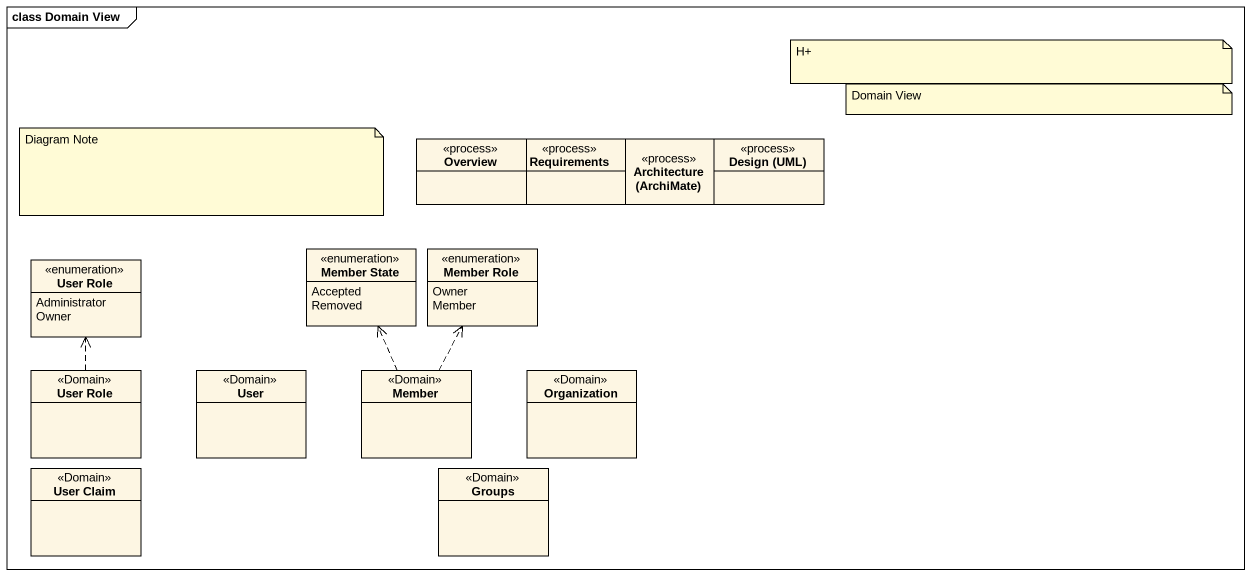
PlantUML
@startuml
mainframe class Domain View
hide circle
hide empty members
class Overview <<process>>
class Requirements <<process>>
class "Architecture (ArchiMate)" as Architecture_ArchiMate <<process>>
class "Design (UML)" as Design_UML <<process>>
enum "Member State" as Member_State {
  Accepted
  Removed
}
enum "Member Role" as Member_Role {
  Owner
  Member
}
enum "User Role" as User_Role {
  Administrator
  Owner
}
class "User Role" as User_Role_2 <<Domain>>
class User <<Domain>>
class Member <<Domain>>
class Organization <<Domain>>
class "User Claim" as User_Claim <<Domain>>
class Groups <<Domain>>
User_Role_2 .up.> User_Role
Member .up.> Member_State
Member .up.> Member_Role
note as N1
  H+
end note
note as N2
  Domain View
end note
note as N3
  Diagram Note
end note
@enduml
